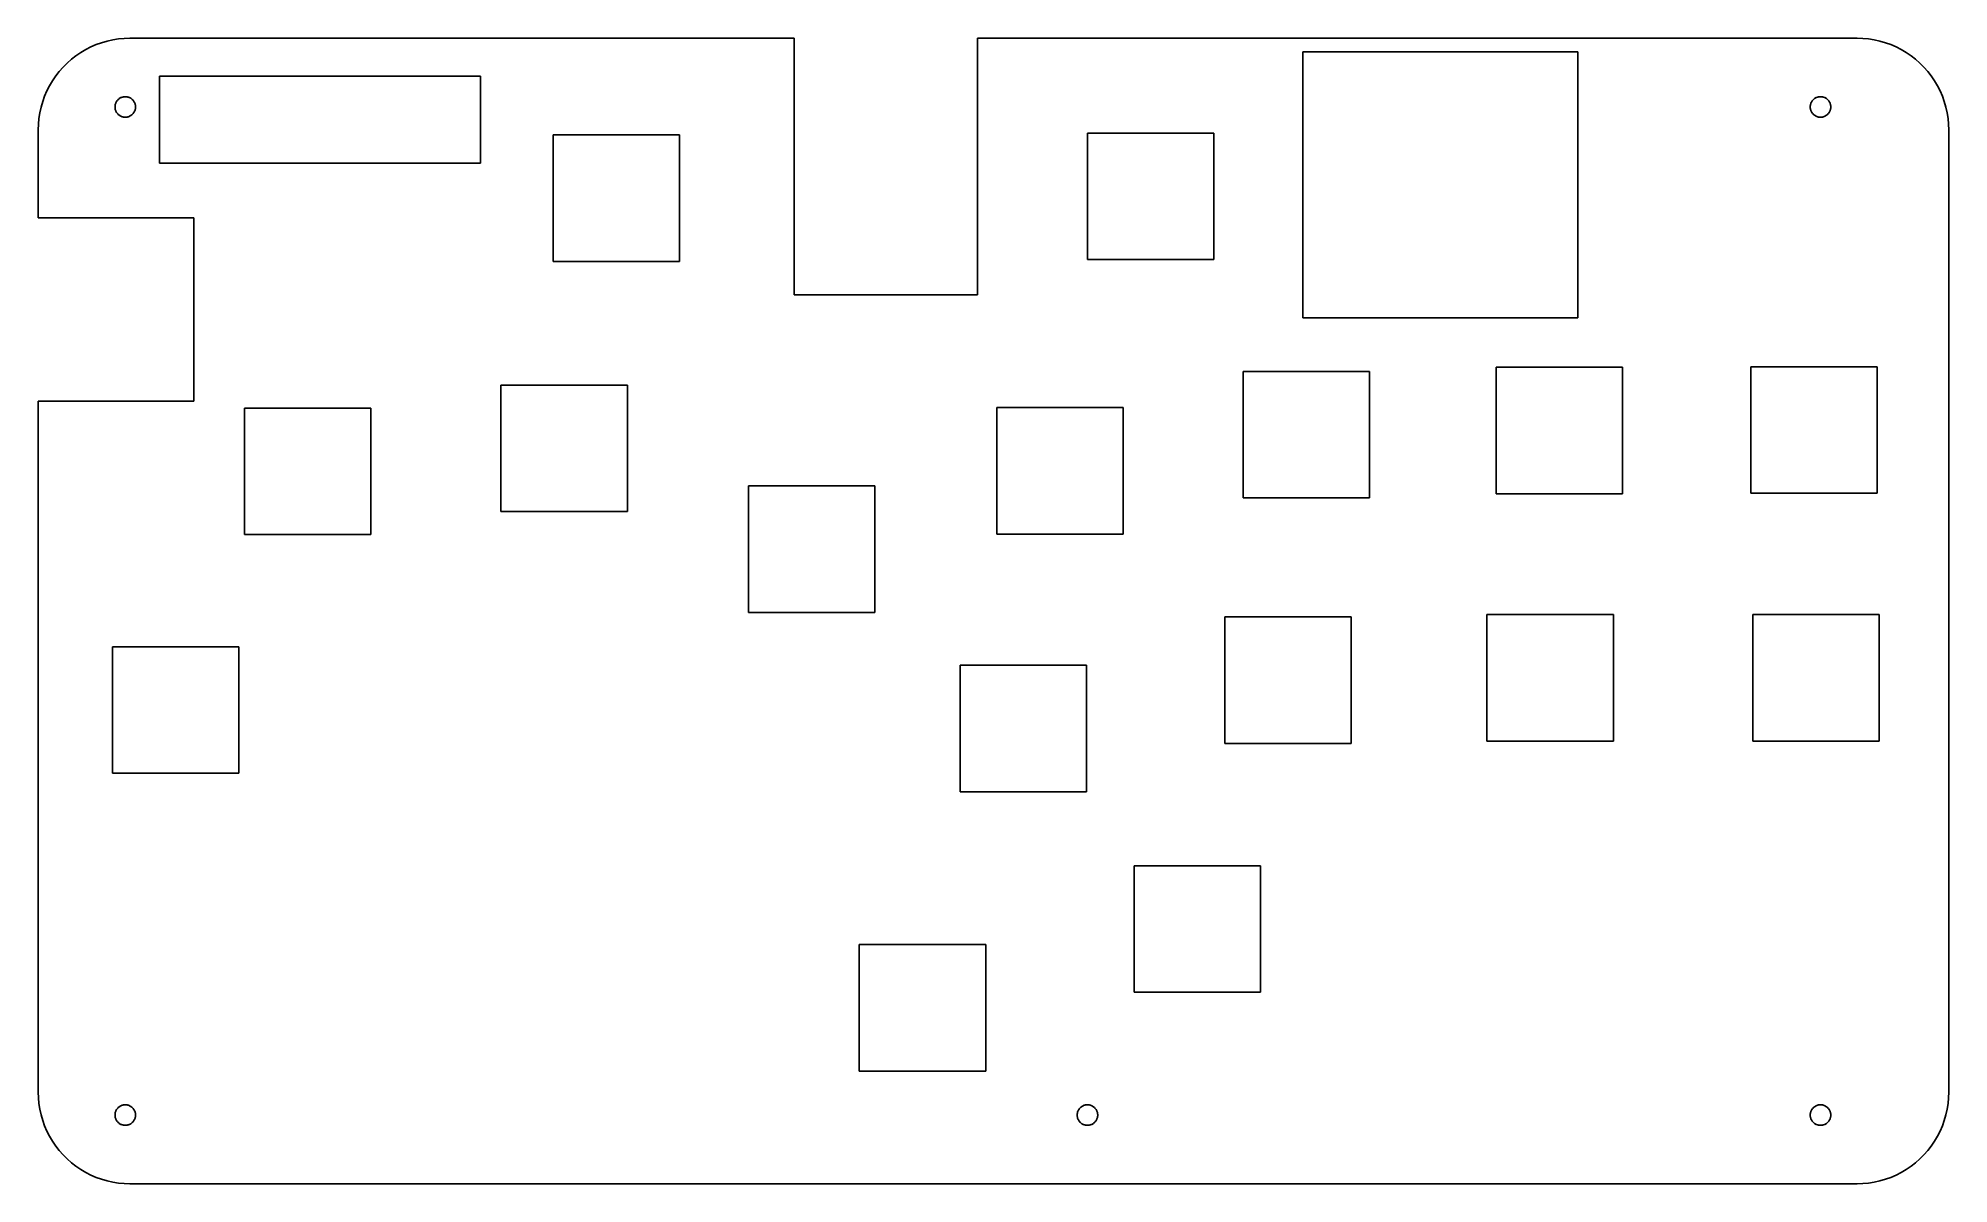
# Model space of a CAD drawing. Header units: metres. Extents: x 0 to 208, y 0 to 125.
import ezdxf

# ---------------------------------------------------------------- set-up
doc = ezdxf.new("R2010")
doc.units = ezdxf.units.M

msp = doc.modelspace()

# ---------------------------------------------------------------- linework, layer by layer
for p, q in [((4.12215, 123.09), (3.62576, 122.705)), ((4.64174, 123.443), (4.12215, 123.09)), ((5.18246, 123.763), (4.64174, 123.443)), ((5.7422, 124.048), (5.18246, 123.763)), ((6.31876, 124.298), (5.7422, 124.048)), ((6.90984, 124.511), (6.31876, 124.298)), ((7.51311, 124.686), (6.90984, 124.511)), ((8.12619, 124.823), (7.51311, 124.686)), ((8.74667, 124.921), (8.12619, 124.823)), ((9.3721, 124.98), (8.74667, 124.921)), ((10, 125), (9.3721, 124.98)), ((82.5, 125), (10, 125)), ((82.5, 97), (82.5, 125)), ((198.5, 125), (102.5, 125)), ((102.5, 125), (102.5, 97)), ((138, 94.5), (138, 123.5)), ((138, 123.5), (168, 123.5)), ((168, 123.5), (168, 94.5)), ((199.128, 124.98), (198.5, 125)), ((199.753, 124.921), (199.128, 124.98)), ((200.374, 124.823), (199.753, 124.921)), ((200.987, 124.686), (200.374, 124.823)), ((201.59, 124.511), (200.987, 124.686)), ((202.181, 124.298), (201.59, 124.511)), ((202.758, 124.048), (202.181, 124.298)), ((203.318, 123.763), (202.758, 124.048)), ((203.858, 123.443), (203.318, 123.763)), ((204.378, 123.09), (203.858, 123.443)), ((204.874, 122.705), (204.378, 123.09)), ((2.29486, 121.374), (1.90984, 120.878)), ((2.71031, 121.845), (2.29486, 121.374)), ((3.15453, 122.29), (2.71031, 121.845)), ((3.62576, 122.705), (3.15453, 122.29)), ((205.345, 122.29), (204.874, 122.705)), ((205.79, 121.845), (205.345, 122.29)), ((206.205, 121.374), (205.79, 121.845)), ((206.59, 120.878), (206.205, 121.374)), ((0.95174, 119.258), (0.70224, 118.681)), ((1.23694, 119.818), (0.95174, 119.258)), ((1.55672, 120.358), (1.23694, 119.818)), ((1.90984, 120.878), (1.55672, 120.358)), ((13.25, 111.35), (13.25, 120.85)), ((13.25, 120.85), (48.25, 120.85)), ((48.25, 120.85), (48.25, 111.35)), ((206.943, 120.358), (206.59, 120.878)), ((207.263, 119.818), (206.943, 120.358)), ((207.548, 119.258), (207.263, 119.818)), ((207.798, 118.681), (207.548, 119.258)), ((0.17712, 116.874), (0.07886, 116.253)), ((0.31416, 117.487), (0.17712, 116.874)), ((0.48944, 118.09), (0.31416, 117.487)), ((0.70224, 118.681), (0.48944, 118.09)), ((8.37999, 117.5), (8.3822, 117.57)), ((8.3822, 117.43), (8.37999, 117.5)), ((8.3822, 117.57), (8.38882, 117.64)), ((8.38882, 117.36), (8.3822, 117.43)), ((8.38882, 117.64), (8.39983, 117.71)), ((8.39983, 117.29), (8.38882, 117.36)), ((8.39983, 117.71), (8.41518, 117.779)), ((8.41518, 117.221), (8.39983, 117.29)), ((8.41518, 117.779), (8.43481, 117.846)), ((8.43481, 117.154), (8.41518, 117.221)), ((8.43481, 117.846), (8.45865, 117.912)), ((8.45865, 117.088), (8.43481, 117.154)), ((8.45865, 117.912), (8.48659, 117.977)), ((8.48659, 117.023), (8.45865, 117.088)), ((8.48659, 117.977), (8.51852, 118.04)), ((8.51852, 116.96), (8.48659, 117.023)), ((8.51852, 118.04), (8.55435, 118.1)), ((8.55435, 116.9), (8.51852, 116.96)), ((8.55435, 118.1), (8.59389, 118.158)), ((8.59389, 116.842), (8.55435, 116.9)), ((8.59389, 118.158), (8.63702, 118.214)), ((8.63702, 116.786), (8.59389, 116.842)), ((8.63702, 118.214), (8.68355, 118.267)), ((8.68355, 116.733), (8.63702, 116.786)), ((8.68355, 118.267), (8.73331, 118.316)), ((8.73331, 118.316), (8.78607, 118.363)), ((8.78607, 118.363), (8.84167, 118.406)), ((8.84167, 118.406), (8.89987, 118.446)), ((8.89987, 118.446), (8.96043, 118.481)), ((8.96043, 118.481), (9.02312, 118.513)), ((9.02312, 118.513), (9.08769, 118.541)), ((9.08769, 118.541), (9.1539, 118.565)), ((9.1539, 118.565), (9.22147, 118.585)), ((9.22147, 118.585), (9.29013, 118.6)), ((9.29013, 118.6), (9.35962, 118.611)), ((9.35962, 118.611), (9.42967, 118.618)), ((9.42967, 118.618), (9.5, 118.62)), ((9.5, 118.62), (9.57031, 118.618)), ((9.57031, 118.618), (9.64037, 118.611)), ((9.64037, 118.611), (9.70985, 118.6)), ((9.70985, 118.6), (9.77852, 118.585)), ((9.77852, 118.585), (9.84608, 118.565)), ((9.84608, 118.565), (9.91229, 118.541)), ((9.91229, 118.541), (9.97687, 118.513)), ((9.97687, 118.513), (10.0396, 118.481)), ((10.0396, 118.481), (10.1001, 118.446)), ((10.1001, 118.446), (10.1583, 118.406)), ((10.1583, 118.406), (10.2139, 118.363)), ((10.2139, 118.363), (10.2667, 118.316)), ((10.2667, 118.316), (10.3164, 118.267)), ((10.3164, 118.267), (10.363, 118.214)), ((10.363, 116.786), (10.3164, 116.733)), ((10.363, 118.214), (10.4061, 118.158)), ((10.4061, 116.842), (10.363, 116.786)), ((10.4061, 118.158), (10.4456, 118.1)), ((10.4456, 116.9), (10.4061, 116.842)), ((10.4456, 118.1), (10.4815, 118.04)), ((10.4815, 116.96), (10.4456, 116.9)), ((10.4815, 118.04), (10.5134, 117.977)), ((10.5134, 117.023), (10.4815, 116.96)), ((10.5134, 117.977), (10.5413, 117.912)), ((10.5413, 117.088), (10.5134, 117.023)), ((10.5413, 117.912), (10.5652, 117.846)), ((10.5652, 117.154), (10.5413, 117.088)), ((10.5652, 117.846), (10.5848, 117.779)), ((10.5848, 117.221), (10.5652, 117.154)), ((10.5848, 117.779), (10.6002, 117.71)), ((10.6002, 117.29), (10.5848, 117.221)), ((10.6002, 117.71), (10.6112, 117.64)), ((10.6112, 117.36), (10.6002, 117.29)), ((10.6112, 117.64), (10.6178, 117.57)), ((10.6178, 117.43), (10.6112, 117.36)), ((10.6178, 117.57), (10.62, 117.5)), ((10.62, 117.5), (10.6178, 117.43)), ((193.38, 117.5), (193.382, 117.57)), ((193.382, 117.43), (193.38, 117.5)), ((193.382, 117.57), (193.389, 117.64)), ((193.389, 117.36), (193.382, 117.43)), ((193.389, 117.64), (193.4, 117.71)), ((193.4, 117.29), (193.389, 117.36)), ((193.4, 117.71), (193.415, 117.779)), ((193.415, 117.221), (193.4, 117.29)), ((193.415, 117.779), (193.435, 117.846)), ((193.435, 117.154), (193.415, 117.221)), ((193.435, 117.846), (193.459, 117.912)), ((193.459, 117.088), (193.435, 117.154)), ((193.459, 117.912), (193.487, 117.977)), ((193.487, 117.023), (193.459, 117.088)), ((193.487, 117.977), (193.519, 118.04)), ((193.519, 116.96), (193.487, 117.023)), ((193.519, 118.04), (193.554, 118.1)), ((193.554, 116.9), (193.519, 116.96)), ((193.554, 118.1), (193.594, 118.158)), ((193.594, 116.842), (193.554, 116.9)), ((193.594, 118.158), (193.637, 118.214)), ((193.637, 116.786), (193.594, 116.842)), ((193.637, 118.214), (193.684, 118.267)), ((193.684, 116.733), (193.637, 116.786)), ((193.684, 118.267), (193.733, 118.316)), ((193.733, 118.316), (193.786, 118.363)), ((193.786, 118.363), (193.842, 118.406)), ((193.842, 118.406), (193.9, 118.446)), ((193.9, 118.446), (193.96, 118.481)), ((193.96, 118.481), (194.023, 118.513)), ((194.023, 118.513), (194.088, 118.541)), ((194.088, 118.541), (194.154, 118.565)), ((194.154, 118.565), (194.221, 118.585)), ((194.221, 118.585), (194.29, 118.6)), ((194.29, 118.6), (194.36, 118.611)), ((194.36, 118.611), (194.43, 118.618)), ((194.43, 118.618), (194.5, 118.62)), ((194.5, 118.62), (194.57, 118.618)), ((194.57, 118.618), (194.64, 118.611)), ((194.64, 118.611), (194.71, 118.6)), ((194.71, 118.6), (194.779, 118.585)), ((194.779, 118.585), (194.846, 118.565)), ((194.846, 118.565), (194.912, 118.541)), ((194.912, 118.541), (194.977, 118.513)), ((194.977, 118.513), (195.04, 118.481)), ((195.04, 118.481), (195.1, 118.446)), ((195.1, 118.446), (195.158, 118.406)), ((195.158, 118.406), (195.214, 118.363)), ((195.214, 118.363), (195.267, 118.316)), ((195.267, 118.316), (195.316, 118.267)), ((195.316, 118.267), (195.363, 118.214)), ((195.363, 116.786), (195.316, 116.733)), ((195.363, 118.214), (195.406, 118.158)), ((195.406, 116.842), (195.363, 116.786)), ((195.406, 118.158), (195.446, 118.1)), ((195.446, 116.9), (195.406, 116.842)), ((195.446, 118.1), (195.481, 118.04)), ((195.481, 116.96), (195.446, 116.9)), ((195.481, 118.04), (195.513, 117.977)), ((195.513, 117.023), (195.481, 116.96)), ((195.513, 117.977), (195.541, 117.912)), ((195.541, 117.088), (195.513, 117.023)), ((195.541, 117.912), (195.565, 117.846)), ((195.565, 117.154), (195.541, 117.088)), ((195.565, 117.846), (195.585, 117.779)), ((195.585, 117.221), (195.565, 117.154)), ((195.585, 117.779), (195.6, 117.71)), ((195.6, 117.29), (195.585, 117.221)), ((195.6, 117.71), (195.611, 117.64)), ((195.611, 117.36), (195.6, 117.29)), ((195.611, 117.64), (195.618, 117.57)), ((195.618, 117.43), (195.611, 117.36)), ((195.618, 117.57), (195.62, 117.5)), ((195.62, 117.5), (195.618, 117.43)), ((208.011, 118.09), (207.798, 118.681)), ((208.186, 117.487), (208.011, 118.09)), ((208.323, 116.874), (208.186, 117.487)), ((208.421, 116.253), (208.323, 116.874)), ((0.01973, 115.628), (0, 115)), ((0, 115), (0, 105.4)), ((0.07886, 116.253), (0.01973, 115.628)), ((8.73331, 116.684), (8.68355, 116.733)), ((8.78607, 116.637), (8.73331, 116.684)), ((8.84167, 116.594), (8.78607, 116.637)), ((8.89987, 116.554), (8.84167, 116.594)), ((8.96043, 116.519), (8.89987, 116.554)), ((9.02312, 116.487), (8.96043, 116.519)), ((9.08769, 116.459), (9.02312, 116.487)), ((9.1539, 116.435), (9.08769, 116.459)), ((9.22147, 116.415), (9.1539, 116.435)), ((9.29013, 116.4), (9.22147, 116.415)), ((9.35962, 116.389), (9.29013, 116.4)), ((9.42967, 116.382), (9.35962, 116.389)), ((9.5, 116.38), (9.42967, 116.382)), ((9.57031, 116.382), (9.5, 116.38)), ((9.64037, 116.389), (9.57031, 116.382)), ((9.70985, 116.4), (9.64037, 116.389)), ((9.77852, 116.415), (9.70985, 116.4)), ((9.84608, 116.435), (9.77852, 116.415)), ((9.91229, 116.459), (9.84608, 116.435)), ((9.97687, 116.487), (9.91229, 116.459)), ((10.0396, 116.519), (9.97687, 116.487)), ((10.1001, 116.554), (10.0396, 116.519)), ((10.1583, 116.594), (10.1001, 116.554)), ((10.2139, 116.637), (10.1583, 116.594)), ((10.2667, 116.684), (10.2139, 116.637)), ((10.3164, 116.733), (10.2667, 116.684)), ((193.733, 116.684), (193.684, 116.733)), ((193.786, 116.637), (193.733, 116.684)), ((193.842, 116.594), (193.786, 116.637)), ((193.9, 116.554), (193.842, 116.594)), ((193.96, 116.519), (193.9, 116.554)), ((194.023, 116.487), (193.96, 116.519)), ((194.088, 116.459), (194.023, 116.487)), ((194.154, 116.435), (194.088, 116.459)), ((194.221, 116.415), (194.154, 116.435)), ((194.29, 116.4), (194.221, 116.415)), ((194.36, 116.389), (194.29, 116.4)), ((194.43, 116.382), (194.36, 116.389)), ((194.5, 116.38), (194.43, 116.382)), ((194.57, 116.382), (194.5, 116.38)), ((194.64, 116.389), (194.57, 116.382)), ((194.71, 116.4), (194.64, 116.389)), ((194.779, 116.415), (194.71, 116.4)), ((194.846, 116.435), (194.779, 116.415)), ((194.912, 116.459), (194.846, 116.435)), ((194.977, 116.487), (194.912, 116.459)), ((195.04, 116.519), (194.977, 116.487)), ((195.1, 116.554), (195.04, 116.519)), ((195.158, 116.594), (195.1, 116.554)), ((195.214, 116.637), (195.158, 116.594)), ((195.267, 116.684), (195.214, 116.637)), ((195.316, 116.733), (195.267, 116.684)), ((208.48, 115.628), (208.421, 116.253)), ((208.5, 115), (208.48, 115.628)), ((208.5, 10), (208.5, 115)), ((56.2, 100.65), (56.2, 114.45)), ((56.2, 114.45), (70, 114.45)), ((70, 114.45), (70, 100.65)), ((114.5, 100.85), (114.5, 114.65)), ((114.5, 114.65), (128.3, 114.65)), ((128.3, 114.65), (128.3, 100.85)), ((48.25, 111.35), (13.25, 111.35)), ((0, 105.4), (17, 105.4)), ((17, 105.4), (17, 85.4)), ((70, 100.65), (56.2, 100.65)), ((128.3, 100.85), (114.5, 100.85)), ((102.5, 97), (82.5, 97)), ((168, 94.5), (138, 94.5)), ((131.5, 74.85), (131.5, 88.65)), ((131.5, 88.65), (145.3, 88.65)), ((145.3, 88.65), (145.3, 74.85)), ((159.1, 75.3), (159.1, 89.1)), ((159.1, 89.1), (172.9, 89.1)), ((172.9, 89.1), (172.9, 75.3)), ((186.9, 75.35), (186.9, 89.15)), ((186.9, 89.15), (200.7, 89.15)), ((200.7, 89.15), (200.7, 75.35)), ((50.5, 73.35), (50.5, 87.15)), ((50.5, 87.15), (64.3, 87.15)), ((64.3, 87.15), (64.3, 73.35)), ((17, 85.4), (0, 85.4)), ((0, 85.4), (0, 10)), ((22.5, 70.85), (22.5, 84.65)), ((22.5, 84.65), (36.3, 84.65)), ((36.3, 84.65), (36.3, 70.85)), ((104.6, 70.9), (104.6, 84.7)), ((104.6, 84.7), (118.4, 84.7)), ((118.4, 84.7), (118.4, 70.9)), ((77.5, 62.35), (77.5, 76.15)), ((77.5, 76.15), (91.3, 76.15)), ((91.3, 76.15), (91.3, 62.35)), ((172.9, 75.3), (159.1, 75.3)), ((200.7, 75.35), (186.9, 75.35)), ((64.3, 73.35), (50.5, 73.35)), ((145.3, 74.85), (131.5, 74.85)), ((118.4, 70.9), (104.6, 70.9)), ((36.3, 70.85), (22.5, 70.85)), ((91.3, 62.35), (77.5, 62.35)), ((129.5, 48.05), (129.5, 61.85)), ((129.5, 61.85), (143.3, 61.85)), ((143.3, 61.85), (143.3, 48.05)), ((158.1, 48.3), (158.1, 62.1)), ((158.1, 62.1), (171.9, 62.1)), ((171.9, 62.1), (171.9, 48.3)), ((187.1, 48.3), (187.1, 62.1)), ((187.1, 62.1), (200.9, 62.1)), ((200.9, 62.1), (200.9, 48.3)), ((8.10001, 44.8), (8.10001, 58.6)), ((8.10001, 58.6), (21.9, 58.6)), ((21.9, 58.6), (21.9, 44.8)), ((100.6, 42.785), (100.6, 56.585)), ((100.6, 56.585), (114.4, 56.585)), ((114.4, 56.585), (114.4, 42.785)), ((143.3, 48.05), (129.5, 48.05)), ((171.9, 48.3), (158.1, 48.3)), ((200.9, 48.3), (187.1, 48.3)), ((21.9, 44.8), (8.10001, 44.8)), ((114.4, 42.785), (100.6, 42.785)), ((119.6, 20.9), (119.6, 34.7)), ((119.6, 34.7), (133.4, 34.7)), ((133.4, 34.7), (133.4, 20.9)), ((89.6, 12.3), (89.6, 26.1)), ((89.6, 26.1), (103.4, 26.1)), ((103.4, 26.1), (103.4, 12.3)), ((133.4, 20.9), (119.6, 20.9)), ((103.4, 12.3), (89.6, 12.3)), ((0, 10), (0.01973, 9.3721)), ((0.01973, 9.3721), (0.07886, 8.74667)), ((0.07886, 8.74667), (0.17712, 8.12619)), ((8.73331, 8.31644), (8.78607, 8.36296)), ((8.78607, 8.36296), (8.84167, 8.4061)), ((8.84167, 8.4061), (8.89987, 8.44563)), ((8.89987, 8.44563), (8.96043, 8.48146)), ((8.96043, 8.48146), (9.02312, 8.5134)), ((9.02312, 8.5134), (9.08769, 8.54134)), ((9.08769, 8.54134), (9.1539, 8.56517)), ((9.1539, 8.56517), (9.22147, 8.58481)), ((9.22147, 8.58481), (9.29013, 8.60016)), ((9.29013, 8.60016), (9.35962, 8.61116)), ((9.35962, 8.61116), (9.42967, 8.61778)), ((9.42967, 8.61778), (9.5, 8.62)), ((9.5, 8.62), (9.57031, 8.61778)), ((9.57031, 8.61778), (9.64037, 8.61116)), ((9.64037, 8.61116), (9.70985, 8.60016)), ((9.70985, 8.60016), (9.77852, 8.58481)), ((9.77852, 8.58481), (9.84608, 8.56517)), ((9.84608, 8.56517), (9.91229, 8.54134)), ((9.91229, 8.54134), (9.97687, 8.5134)), ((9.97687, 8.5134), (10.0396, 8.48146)), ((10.0396, 8.48146), (10.1001, 8.44563)), ((10.1001, 8.44563), (10.1583, 8.4061)), ((10.1583, 8.4061), (10.2139, 8.36296)), ((10.2139, 8.36296), (10.2667, 8.31644)), ((113.733, 8.31644), (113.786, 8.36296)), ((113.786, 8.36296), (113.842, 8.4061)), ((113.842, 8.4061), (113.9, 8.44563)), ((113.9, 8.44563), (113.96, 8.48146)), ((113.96, 8.48146), (114.023, 8.5134)), ((114.023, 8.5134), (114.088, 8.54134)), ((114.088, 8.54134), (114.154, 8.56517)), ((114.154, 8.56517), (114.221, 8.58481)), ((114.221, 8.58481), (114.29, 8.60016)), ((114.29, 8.60016), (114.36, 8.61116)), ((114.36, 8.61116), (114.43, 8.61778)), ((114.43, 8.61778), (114.5, 8.62)), ((114.5, 8.62), (114.57, 8.61778)), ((114.57, 8.61778), (114.64, 8.61116)), ((114.64, 8.61116), (114.71, 8.60016)), ((114.71, 8.60016), (114.779, 8.58481)), ((114.779, 8.58481), (114.846, 8.56517)), ((114.846, 8.56517), (114.912, 8.54134)), ((114.912, 8.54134), (114.977, 8.5134)), ((114.977, 8.5134), (115.04, 8.48146)), ((115.04, 8.48146), (115.1, 8.44563)), ((115.1, 8.44563), (115.158, 8.4061)), ((115.158, 8.4061), (115.214, 8.36296)), ((115.214, 8.36296), (115.267, 8.31644)), ((193.733, 8.31644), (193.786, 8.36296)), ((193.786, 8.36296), (193.842, 8.4061)), ((193.842, 8.4061), (193.9, 8.44563)), ((193.9, 8.44563), (193.96, 8.48146)), ((193.96, 8.48146), (194.023, 8.5134)), ((194.023, 8.5134), (194.088, 8.54134)), ((194.088, 8.54134), (194.154, 8.56517)), ((194.154, 8.56517), (194.221, 8.58481)), ((194.221, 8.58481), (194.29, 8.60016)), ((194.29, 8.60016), (194.36, 8.61116)), ((194.36, 8.61116), (194.43, 8.61778)), ((194.43, 8.61778), (194.5, 8.62)), ((194.5, 8.62), (194.57, 8.61778)), ((194.57, 8.61778), (194.64, 8.61116)), ((194.64, 8.61116), (194.71, 8.60016)), ((194.71, 8.60016), (194.779, 8.58481)), ((194.779, 8.58481), (194.846, 8.56517)), ((194.846, 8.56517), (194.912, 8.54134)), ((194.912, 8.54134), (194.977, 8.5134)), ((194.977, 8.5134), (195.04, 8.48146)), ((195.04, 8.48146), (195.1, 8.44563)), ((195.1, 8.44563), (195.158, 8.4061)), ((195.158, 8.4061), (195.214, 8.36296)), ((195.214, 8.36296), (195.267, 8.31644)), ((208.323, 8.12619), (208.421, 8.74667)), ((208.421, 8.74667), (208.48, 9.3721)), ((208.48, 9.3721), (208.5, 10)), ((0.17712, 8.12619), (0.31416, 7.51311)), ((0.31416, 7.51311), (0.48944, 6.90984)), ((0.48944, 6.90984), (0.70224, 6.31876)), ((0.70224, 6.31876), (0.95174, 5.7422)), ((8.37999, 7.5), (8.3822, 7.57031)), ((8.3822, 7.42967), (8.37999, 7.5)), ((8.3822, 7.57031), (8.38882, 7.64037)), ((8.38882, 7.35962), (8.3822, 7.42967)), ((8.38882, 7.64037), (8.39983, 7.70985)), ((8.39983, 7.29013), (8.38882, 7.35962)), ((8.39983, 7.70985), (8.41518, 7.77852)), ((8.41518, 7.22147), (8.39983, 7.29013)), ((8.41518, 7.77852), (8.43481, 7.84608)), ((8.43481, 7.1539), (8.41518, 7.22147)), ((8.43481, 7.84608), (8.45865, 7.91229)), ((8.45865, 7.08769), (8.43481, 7.1539)), ((8.45865, 7.91229), (8.48659, 7.97687)), ((8.48659, 7.02312), (8.45865, 7.08769)), ((8.48659, 7.97687), (8.51852, 8.03955)), ((8.51852, 6.96043), (8.48659, 7.02312)), ((8.51852, 8.03955), (8.55435, 8.10011)), ((8.55435, 6.89987), (8.51852, 6.96043)), ((8.55435, 8.10011), (8.59389, 8.15831)), ((8.59389, 6.84167), (8.55435, 6.89987)), ((8.59389, 8.15831), (8.63702, 8.21391)), ((8.63702, 6.78607), (8.59389, 6.84167)), ((8.63702, 8.21391), (8.68355, 8.26668)), ((8.68355, 6.73331), (8.63702, 6.78607)), ((8.68355, 8.26668), (8.73331, 8.31644)), ((8.73331, 6.68355), (8.68355, 6.73331)), ((8.78607, 6.63702), (8.73331, 6.68355)), ((8.84167, 6.59389), (8.78607, 6.63702)), ((8.89987, 6.55435), (8.84167, 6.59389)), ((8.96043, 6.51852), (8.89987, 6.55435)), ((9.02312, 6.48659), (8.96043, 6.51852)), ((9.08769, 6.45865), (9.02312, 6.48659)), ((9.1539, 6.43481), (9.08769, 6.45865)), ((9.22147, 6.41518), (9.1539, 6.43481)), ((9.29013, 6.39983), (9.22147, 6.41518)), ((9.35962, 6.38882), (9.29013, 6.39983)), ((9.42967, 6.3822), (9.35962, 6.38882)), ((9.5, 6.37999), (9.42967, 6.3822)), ((9.57031, 6.3822), (9.5, 6.37999)), ((9.64037, 6.38882), (9.57031, 6.3822)), ((9.70985, 6.39983), (9.64037, 6.38882)), ((9.77852, 6.41518), (9.70985, 6.39983)), ((9.84608, 6.43481), (9.77852, 6.41518)), ((9.91229, 6.45865), (9.84608, 6.43481)), ((9.97687, 6.48659), (9.91229, 6.45865)), ((10.0396, 6.51852), (9.97687, 6.48659)), ((10.1001, 6.55435), (10.0396, 6.51852)), ((10.1583, 6.59389), (10.1001, 6.55435)), ((10.2139, 6.63702), (10.1583, 6.59389)), ((10.2667, 6.68355), (10.2139, 6.63702)), ((10.2667, 8.31644), (10.3164, 8.26668)), ((10.3164, 6.73331), (10.2667, 6.68355)), ((10.3164, 8.26668), (10.363, 8.21391)), ((10.363, 6.78607), (10.3164, 6.73331)), ((10.363, 8.21391), (10.4061, 8.15831)), ((10.4061, 6.84167), (10.363, 6.78607)), ((10.4061, 8.15831), (10.4456, 8.10011)), ((10.4456, 6.89987), (10.4061, 6.84167)), ((10.4456, 8.10011), (10.4815, 8.03955)), ((10.4815, 6.96043), (10.4456, 6.89987)), ((10.4815, 8.03955), (10.5134, 7.97687)), ((10.5134, 7.02312), (10.4815, 6.96043)), ((10.5134, 7.97687), (10.5413, 7.91229)), ((10.5413, 7.08769), (10.5134, 7.02312)), ((10.5413, 7.91229), (10.5652, 7.84608)), ((10.5652, 7.1539), (10.5413, 7.08769)), ((10.5652, 7.84608), (10.5848, 7.77852)), ((10.5848, 7.22147), (10.5652, 7.1539)), ((10.5848, 7.77852), (10.6002, 7.70985)), ((10.6002, 7.29013), (10.5848, 7.22147)), ((10.6002, 7.70985), (10.6112, 7.64037)), ((10.6112, 7.35962), (10.6002, 7.29013)), ((10.6112, 7.64037), (10.6178, 7.57031)), ((10.6178, 7.42967), (10.6112, 7.35962)), ((10.6178, 7.57031), (10.62, 7.5)), ((10.62, 7.5), (10.6178, 7.42967)), ((113.38, 7.5), (113.382, 7.57031)), ((113.382, 7.42967), (113.38, 7.5)), ((113.382, 7.57031), (113.389, 7.64037)), ((113.389, 7.35962), (113.382, 7.42967)), ((113.389, 7.64037), (113.4, 7.70985)), ((113.4, 7.29013), (113.389, 7.35962)), ((113.4, 7.70985), (113.415, 7.77852)), ((113.415, 7.22147), (113.4, 7.29013)), ((113.415, 7.77852), (113.435, 7.84608)), ((113.435, 7.1539), (113.415, 7.22147)), ((113.435, 7.84608), (113.459, 7.91229)), ((113.459, 7.08769), (113.435, 7.1539)), ((113.459, 7.91229), (113.487, 7.97687)), ((113.487, 7.02312), (113.459, 7.08769)), ((113.487, 7.97687), (113.519, 8.03955)), ((113.519, 6.96043), (113.487, 7.02312)), ((113.519, 8.03955), (113.554, 8.10011)), ((113.554, 6.89987), (113.519, 6.96043)), ((113.554, 8.10011), (113.594, 8.15831)), ((113.594, 6.84167), (113.554, 6.89987)), ((113.594, 8.15831), (113.637, 8.21391)), ((113.637, 6.78607), (113.594, 6.84167)), ((113.637, 8.21391), (113.684, 8.26668)), ((113.684, 6.73331), (113.637, 6.78607)), ((113.684, 8.26668), (113.733, 8.31644)), ((113.733, 6.68355), (113.684, 6.73331)), ((113.786, 6.63702), (113.733, 6.68355)), ((113.842, 6.59389), (113.786, 6.63702)), ((113.9, 6.55435), (113.842, 6.59389)), ((113.96, 6.51852), (113.9, 6.55435)), ((114.023, 6.48659), (113.96, 6.51852)), ((114.088, 6.45865), (114.023, 6.48659)), ((114.154, 6.43481), (114.088, 6.45865)), ((114.221, 6.41518), (114.154, 6.43481)), ((114.29, 6.39983), (114.221, 6.41518)), ((114.36, 6.38882), (114.29, 6.39983)), ((114.43, 6.3822), (114.36, 6.38882)), ((114.5, 6.37999), (114.43, 6.3822)), ((114.57, 6.3822), (114.5, 6.37999)), ((114.64, 6.38882), (114.57, 6.3822)), ((114.71, 6.39983), (114.64, 6.38882)), ((114.779, 6.41518), (114.71, 6.39983)), ((114.846, 6.43481), (114.779, 6.41518)), ((114.912, 6.45865), (114.846, 6.43481)), ((114.977, 6.48659), (114.912, 6.45865)), ((115.04, 6.51852), (114.977, 6.48659)), ((115.1, 6.55435), (115.04, 6.51852)), ((115.158, 6.59389), (115.1, 6.55435)), ((115.214, 6.63702), (115.158, 6.59389)), ((115.267, 6.68355), (115.214, 6.63702)), ((115.267, 8.31644), (115.316, 8.26668)), ((115.316, 6.73331), (115.267, 6.68355)), ((115.316, 8.26668), (115.363, 8.21391)), ((115.363, 6.78607), (115.316, 6.73331)), ((115.363, 8.21391), (115.406, 8.15831)), ((115.406, 6.84167), (115.363, 6.78607)), ((115.406, 8.15831), (115.446, 8.10011)), ((115.446, 6.89987), (115.406, 6.84167)), ((115.446, 8.10011), (115.481, 8.03955)), ((115.481, 6.96043), (115.446, 6.89987)), ((115.481, 8.03955), (115.513, 7.97687)), ((115.513, 7.02312), (115.481, 6.96043)), ((115.513, 7.97687), (115.541, 7.91229)), ((115.541, 7.08769), (115.513, 7.02312)), ((115.541, 7.91229), (115.565, 7.84608)), ((115.565, 7.1539), (115.541, 7.08769)), ((115.565, 7.84608), (115.585, 7.77852)), ((115.585, 7.22147), (115.565, 7.1539)), ((115.585, 7.77852), (115.6, 7.70985)), ((115.6, 7.29013), (115.585, 7.22147)), ((115.6, 7.70985), (115.611, 7.64037)), ((115.611, 7.35962), (115.6, 7.29013)), ((115.611, 7.64037), (115.618, 7.57031)), ((115.618, 7.42967), (115.611, 7.35962)), ((115.618, 7.57031), (115.62, 7.5)), ((115.62, 7.5), (115.618, 7.42967)), ((193.38, 7.5), (193.382, 7.57031)), ((193.382, 7.42967), (193.38, 7.5)), ((193.382, 7.57031), (193.389, 7.64037)), ((193.389, 7.35962), (193.382, 7.42967)), ((193.389, 7.64037), (193.4, 7.70985)), ((193.4, 7.29013), (193.389, 7.35962)), ((193.4, 7.70985), (193.415, 7.77852)), ((193.415, 7.22147), (193.4, 7.29013)), ((193.415, 7.77852), (193.435, 7.84608)), ((193.435, 7.1539), (193.415, 7.22147)), ((193.435, 7.84608), (193.459, 7.91229)), ((193.459, 7.08769), (193.435, 7.1539)), ((193.459, 7.91229), (193.487, 7.97687)), ((193.487, 7.02312), (193.459, 7.08769)), ((193.487, 7.97687), (193.519, 8.03955)), ((193.519, 6.96043), (193.487, 7.02312)), ((193.519, 8.03955), (193.554, 8.10011)), ((193.554, 6.89987), (193.519, 6.96043)), ((193.554, 8.10011), (193.594, 8.15831)), ((193.594, 6.84167), (193.554, 6.89987)), ((193.594, 8.15831), (193.637, 8.21391)), ((193.637, 6.78607), (193.594, 6.84167)), ((193.637, 8.21391), (193.684, 8.26668)), ((193.684, 6.73331), (193.637, 6.78607)), ((193.684, 8.26668), (193.733, 8.31644)), ((193.733, 6.68355), (193.684, 6.73331)), ((193.786, 6.63702), (193.733, 6.68355)), ((193.842, 6.59389), (193.786, 6.63702)), ((193.9, 6.55435), (193.842, 6.59389)), ((193.96, 6.51852), (193.9, 6.55435)), ((194.023, 6.48659), (193.96, 6.51852)), ((194.088, 6.45865), (194.023, 6.48659)), ((194.154, 6.43481), (194.088, 6.45865)), ((194.221, 6.41518), (194.154, 6.43481)), ((194.29, 6.39983), (194.221, 6.41518)), ((194.36, 6.38882), (194.29, 6.39983)), ((194.43, 6.3822), (194.36, 6.38882)), ((194.5, 6.37999), (194.43, 6.3822)), ((194.57, 6.3822), (194.5, 6.37999)), ((194.64, 6.38882), (194.57, 6.3822)), ((194.71, 6.39983), (194.64, 6.38882)), ((194.779, 6.41518), (194.71, 6.39983)), ((194.846, 6.43481), (194.779, 6.41518)), ((194.912, 6.45865), (194.846, 6.43481)), ((194.977, 6.48659), (194.912, 6.45865)), ((195.04, 6.51852), (194.977, 6.48659)), ((195.1, 6.55435), (195.04, 6.51852)), ((195.158, 6.59389), (195.1, 6.55435)), ((195.214, 6.63702), (195.158, 6.59389)), ((195.267, 6.68355), (195.214, 6.63702)), ((195.267, 8.31644), (195.316, 8.26668)), ((195.316, 6.73331), (195.267, 6.68355)), ((195.316, 8.26668), (195.363, 8.21391)), ((195.363, 6.78607), (195.316, 6.73331)), ((195.363, 8.21391), (195.406, 8.15831)), ((195.406, 6.84167), (195.363, 6.78607)), ((195.406, 8.15831), (195.446, 8.10011)), ((195.446, 6.89987), (195.406, 6.84167)), ((195.446, 8.10011), (195.481, 8.03955)), ((195.481, 6.96043), (195.446, 6.89987)), ((195.481, 8.03955), (195.513, 7.97687)), ((195.513, 7.02312), (195.481, 6.96043)), ((195.513, 7.97687), (195.541, 7.91229)), ((195.541, 7.08769), (195.513, 7.02312)), ((195.541, 7.91229), (195.565, 7.84608)), ((195.565, 7.1539), (195.541, 7.08769)), ((195.565, 7.84608), (195.585, 7.77852)), ((195.585, 7.22147), (195.565, 7.1539)), ((195.585, 7.77852), (195.6, 7.70985)), ((195.6, 7.29013), (195.585, 7.22147)), ((195.6, 7.70985), (195.611, 7.64037)), ((195.611, 7.35962), (195.6, 7.29013)), ((195.611, 7.64037), (195.618, 7.57031)), ((195.618, 7.42967), (195.611, 7.35962)), ((195.618, 7.57031), (195.62, 7.5)), ((195.62, 7.5), (195.618, 7.42967)), ((207.548, 5.7422), (207.798, 6.31876)), ((207.798, 6.31876), (208.011, 6.90984)), ((208.011, 6.90984), (208.186, 7.51311)), ((208.186, 7.51311), (208.323, 8.12619)), ((0.95174, 5.7422), (1.23694, 5.18246)), ((1.23694, 5.18246), (1.55672, 4.64174)), ((1.55672, 4.64174), (1.90984, 4.12215)), ((206.59, 4.12215), (206.943, 4.64174)), ((206.943, 4.64174), (207.263, 5.18246)), ((207.263, 5.18246), (207.548, 5.7422)), ((1.90984, 4.12215), (2.29486, 3.62576)), ((2.29486, 3.62576), (2.71031, 3.15453)), ((2.71031, 3.15453), (3.15453, 2.71031)), ((3.15453, 2.71031), (3.62576, 2.29486)), ((3.62576, 2.29486), (4.12215, 1.90984)), ((204.378, 1.90984), (204.874, 2.29486)), ((204.874, 2.29486), (205.345, 2.71031)), ((205.345, 2.71031), (205.79, 3.15453)), ((205.79, 3.15453), (206.205, 3.62576)), ((206.205, 3.62576), (206.59, 4.12215)), ((4.12215, 1.90984), (4.64174, 1.55672)), ((4.64174, 1.55672), (5.18246, 1.23694)), ((5.18246, 1.23694), (5.7422, 0.95174)), ((5.7422, 0.95174), (6.31876, 0.70224)), ((6.31876, 0.70224), (6.90984, 0.48944)), ((6.90984, 0.48944), (7.51311, 0.31416)), ((7.51311, 0.31416), (8.12619, 0.17712)), ((8.12619, 0.17712), (8.74667, 0.07886)), ((8.74667, 0.07886), (9.3721, 0.01973)), ((9.3721, 0.01973), (10, 0)), ((10, 0), (198.5, 0)), ((198.5, 0), (199.128, 0.01973)), ((199.128, 0.01973), (199.753, 0.07886)), ((199.753, 0.07886), (200.374, 0.17712)), ((200.374, 0.17712), (200.987, 0.31416)), ((200.987, 0.31416), (201.59, 0.48944)), ((201.59, 0.48944), (202.181, 0.70224)), ((202.181, 0.70224), (202.758, 0.95174)), ((202.758, 0.95174), (203.318, 1.23694)), ((203.318, 1.23694), (203.858, 1.55672)), ((203.858, 1.55672), (204.378, 1.90984))]:
    msp.add_line(p, q)

doc.saveas('drawing.dxf')
